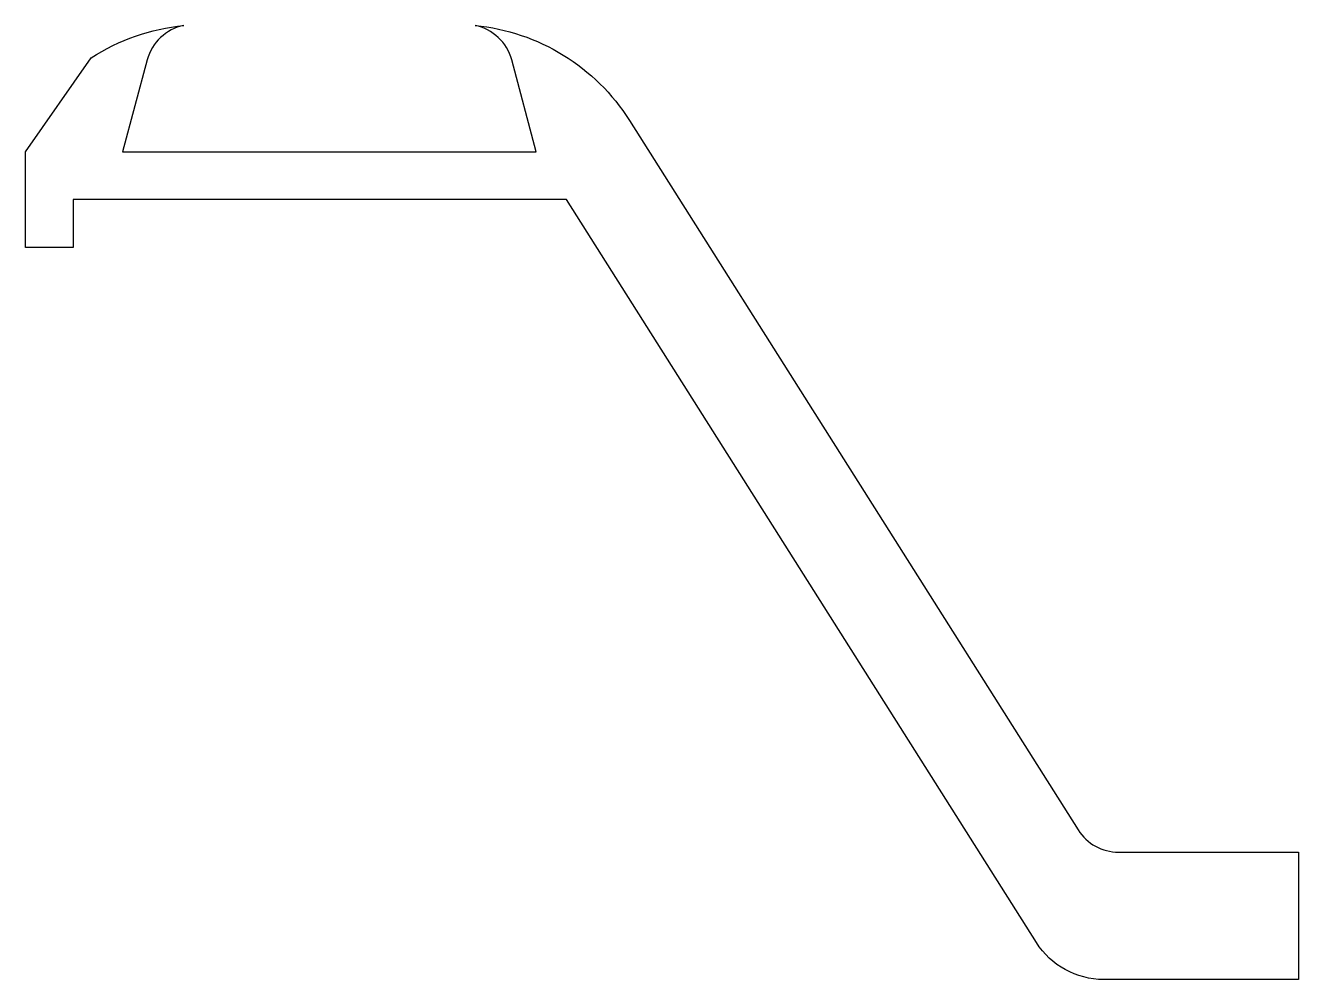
# Model space of a CAD drawing. Extents: x 235.2 to 275.2, y 231.2 to 261.1.
import ezdxf

# ---------------------------------------------------------------- set-up
doc = ezdxf.new("R2010")
doc.units = 0
doc.layers.add('ANA', color=220, linetype='CONTINUOUS')

msp = doc.modelspace()

# ---------------------------------------------------------------- linework, layer by layer
at = {"layer": 'ANA'}
msp.add_lwpolyline([(275.233, 235.18), (275.233, 231.18), (269.109, 231.18, -0.25713), (266.997, 232.343), (252.233, 255.68), (236.733, 255.68), (236.733, 254.18), (235.233, 254.18), (235.233, 257.18), (237.3, 260.132, -0.120526), (240.206, 261.149, 0.284176), (239.057, 260.068), (238.284, 257.18), (251.284, 257.18), (250.51, 260.068, 0.284176), (249.361, 261.149, -0.231481), (254.211, 258.164), (268.31, 235.878, 0.25713), (269.578, 235.18)], format="xyb", close=True, dxfattribs=at)

doc.saveas('drawing.dxf')
